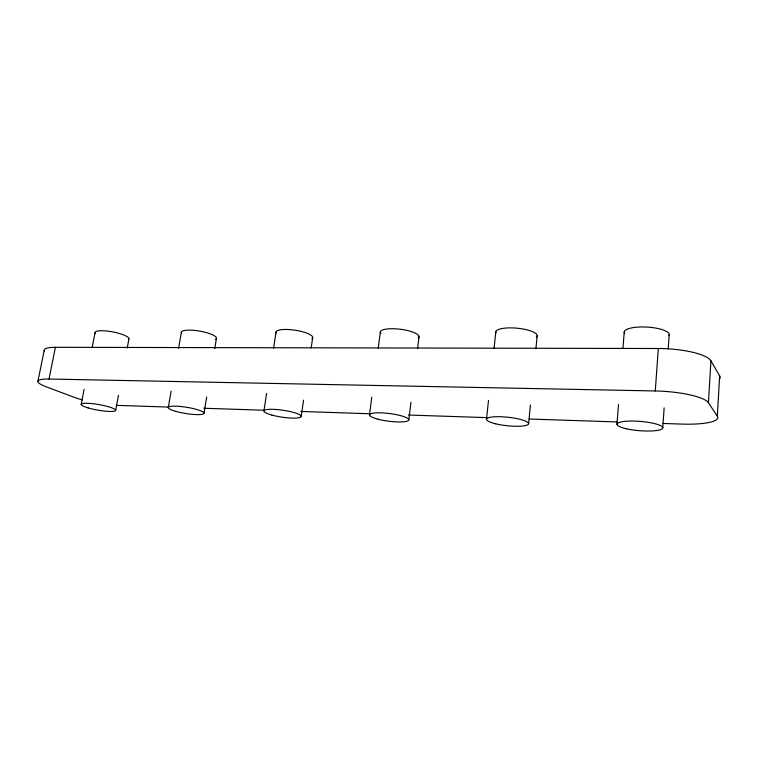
<?xml version="1.0" encoding="UTF-8"?>
<svg xmlns="http://www.w3.org/2000/svg" width="758" height="758" viewBox="0 0 758 758"><rect width="100%" height="100%" fill="white"/><g stroke="black" fill="none" stroke-linecap="round" stroke-linejoin="round"><path stroke-width="1.14" d="M663.013 423.466L681.954 424.092A42.874 9.105 4.1 0 0 717.333 416.151L719.655 375.93L710.928 360.836A44.258 11.361 3.4 0 0 658.295 348.509L55.4 347.306A32.945 6.576 10.7 0 0 44.438 351.134M717.333 416.151L708.427 402.744L710.928 360.836M662.757 427.929L664.141 407.87M668.215 348.888L669.191 334.733M708.427 402.744A44.646 9.968 4 0 0 655.282 390.967L658.295 348.509M616.955 424.338L618.519 404.516M622.924 348.547L624.213 332.222M528.601 423.646L530.42 404.905M535.906 348.671L537.157 335.785M486.484 419.468L488.512 400.404M494.036 348.557L495.827 331.701M408.818 419.837L410.978 402.28M417.592 348.443L419.032 336.741M369.478 414.702L371.78 397.192M378.223 348.159L380.374 331.815M301.21 416.388L303.579 400.158M311.178 347.988L312.703 337.556M263.936 410.836L266.608 393.44M273.572 348.197L276.073 331.957M203.978 413.233L206.669 397.088M214.741 348.633L216.466 338.257M168.295 407.349L171.118 391.147M178.585 348.32L181.408 332.118M115.68 410.353L118.456 395.363M127.221 348.083L128.936 338.854M81.191 404.45L84.1 389.394M92.144 347.695L95.044 332.639M82.395 399.873A31.912 5.401 10 0 1 73.971 397.22L46.238 386.807A33.172 5.742 10.3 0 1 49.024 379.028L55.4 347.306M37.947 381.151L44.277 349.959M49.024 379.028L655.282 390.967M168.285 407.074L117.395 405.388A31.912 5.401 10 0 1 116.41 405.35M203.798 408.249L264.154 410.249M300.85 411.461L370.681 413.783M408.553 415.033L486.664 417.62M529.274 419.032L616.851 421.931M380.904 333.567A19.5 5.24 7.1 0 1 400.025 329.209A19.5 5.24 7.1 0 1 418.255 338.068M276.215 333.046A18.533 4.737 8.6 0 1 295.686 330.308A18.533 4.737 8.6 0 1 311.926 338.76M181.503 333.065A17.804 4.273 9.8 0 1 200.463 331.255A17.804 4.273 9.8 0 1 215.632 339.347M495.978 333.018A20.779 5.761 5.3 0 1 517.894 328.28A20.779 5.761 5.3 0 1 536.323 337.263M624.753 333.567A22.532 6.291 3.3 0 1 646.413 327.049A22.532 6.291 3.3 0 1 668.774 335.747M95.413 333.539A17.235 3.847 10.7 0 1 112.203 331.815A17.235 3.847 10.7 0 1 128.49 339.537M719.655 375.93A42.514 10.394 3.5 0 1 719.702 378.867M378.1 419.25A19.85 3.866 7.3 0 0 408.77 420.103A19.85 3.866 7.3 0 0 380.516 412.826A19.85 3.866 7.3 0 0 378.1 419.25M272.018 415.119A18.855 3.487 8.4 0 0 301.153 416.635A18.855 3.487 8.4 0 0 274.481 409.386A18.855 3.487 8.4 0 0 272.018 415.119M175.79 411.357A18.097 3.136 9.2 0 0 203.911 413.489A18.097 3.136 9.2 0 0 178.651 406.316A18.097 3.136 9.2 0 0 175.79 411.357M495.656 423.807A21.177 4.264 6.1 0 0 528.534 423.94A21.177 4.264 6.1 0 0 498.413 416.692A21.177 4.264 6.1 0 0 495.656 423.807M626.677 428.839A22.977 4.662 4.6 0 0 662.672 428.232A22.977 4.662 4.6 0 0 630.23 421.06A22.977 4.662 4.6 0 0 626.677 428.839M88.118 407.908A17.5 2.824 9.9 0 0 115.567 410.599A17.5 2.824 9.9 0 0 91.633 403.569A17.5 2.824 9.9 0 0 88.118 407.908"/></g></svg>
